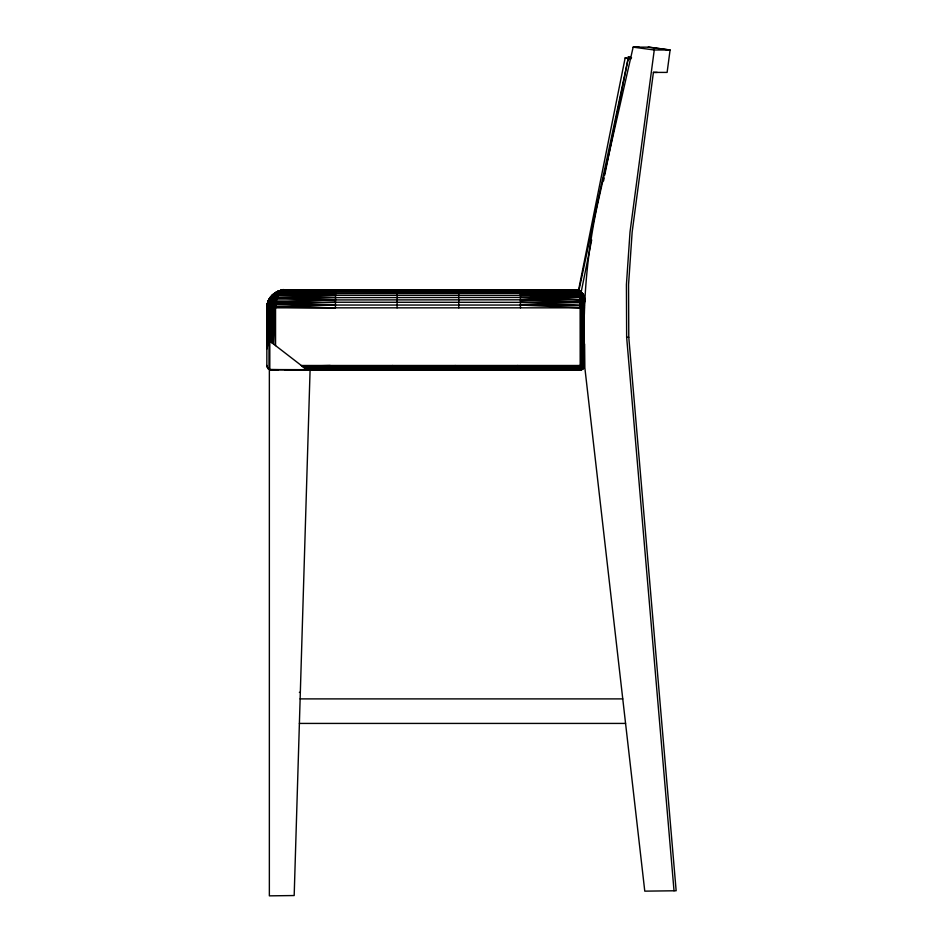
<?xml version="1.0" encoding="UTF-8"?>
<svg xmlns="http://www.w3.org/2000/svg" width="943" height="943" viewBox="0 0 943 943"><rect width="100%" height="100%" fill="white"/><g stroke="black" fill="none" stroke-linecap="round" stroke-linejoin="round"><path stroke-width="1.41" d="M580.57 291.587L575.595 290.079C580.358 289.984 584.554 294.216 584.53 298.955C584.636 294.181 580.334 289.984 575.595 290.079L284.715 290.079C275.226 289.866 266.621 298.294 266.975 307.831L266.845 348.969L268.048 343.771L269.521 341.991L269.521 369.562L270.358 369.833M397.086 307.831L397.144 290.303L577.081 290.409C583.34 290.809 585.45 298.212 584.271 303.575L584.33 367.487M455.186 365.495L455.163 369.88M517.683 365.495L517.624 369.88M520.135 290.079L335.625 290.303L335.402 307.831L266.857 307.076L266.845 365.495L267.765 368.194L269.521 369.562L392.689 369.939M273.623 344.112L274.036 307.831C274.095 300.935 276.641 291.081 284.715 290.079L335.625 290.303M271.855 342.745L272.562 307.831C272.48 300.452 276.228 290.668 284.703 290.079L271.619 295.76M279.022 291.01L284.715 290.079C275.91 290.326 270.983 299.945 271.183 307.831L270.346 341.59M269.179 341.991L269.946 307.831C269.804 300.133 274.543 291.682 282.605 290.267M266.857 307.076L267.729 302.349L273.364 294.369L277.902 291.599L282.134 290.279C273.647 291.422 266.739 299.167 267.364 307.831L267.199 346.081L266.975 307.831C266.61 298.448 275.309 289.89 284.703 290.079L274.861 293.061L270.276 297.41L277.478 291.682L284.715 290.079L272.386 294.982M584.53 300.004L583.517 298.342L580.157 297.387L277.207 297.67L272.397 296.573L270.181 298.99L268.095 305.921L268.012 343.865L268.873 307.831C268.731 299.933 274.095 291.481 282.287 290.267L276.617 292.024M268.048 343.771L268.873 307.831L269.179 340.682L268.896 342.427L268.873 307.831M310.117 368.961L294.181 895.544L269.356 895.85L269.356 314.243M283.077 290.303C276.959 293.638 275.733 301.489 275.556 307.831L275.556 345.609L274.036 307.831L275.568 307.076L335.402 305.049L580.181 305.06L520.442 302.349L276.028 302.196C273.576 299.591 265.03 304.023 269.014 299.544L271.926 298.884L276.511 299.968L580.169 299.78L580.935 301.984C586.994 305.874 585.721 294.192 580.122 295.371L335.484 295.277L278.397 294.982L275.297 294.086M267.223 304.2L270.37 303.54L335.402 305.049L275.592 306.204L272.562 307.831L271.207 342.25L271.183 307.831L269.957 341.295L269.946 307.831M274.036 307.831L272.574 343.311L272.562 307.831M392.665 365.495L392.689 369.88L580.051 369.939L582.644 369.09L584.271 365.495L301.336 365.495M584.059 366.874L303.717 367.334L584.035 367.511C581.536 371.554 578.766 369.68 580.181 365.495L580.122 295.371L578.99 291.045L575.595 290.079L578.519 290.574L579.58 291.022L576.456 290.126L581.902 292.695M582.75 293.686L584.177 296.632L583.953 365.495C582.75 370.375 578.943 372.473 581.678 365.495L581.678 307.831C581.218 302.302 584.177 291.705 576.256 290.114L581.395 292.389L584.46 298.448M583.941 297.493L581.029 292.236L576.102 290.114L520.182 290.303L520.359 295.277L580.912 296.055L582.02 294.947C582.963 291.752 578.483 290.668 576.208 290.114C584.636 291.363 582.126 302.019 582.361 307.831L582.361 365.495C579.073 373.628 582.031 369.962 582.986 365.495L583.564 295.784C582.809 292.66 579.379 290.409 576.208 290.114C583.693 292.259 580.098 302.349 580.947 307.831L580.947 365.495C578.837 371.825 582.798 370.505 583.517 365.495L583.517 305.485C583.281 301.89 585.202 291.906 578.99 292.082L335.555 292.012L280.224 290.798L273.894 294.782C261.506 304.754 281.438 286.448 284.703 290.079L279.211 290.963L281.969 290.303M266.845 347.071L266.975 307.831L269.333 303.54M657.236 72.411L653.381 72.399L667.114 72.411L670.096 49.979L654.265 49.979L630.007 232.096L626.423 284.621L626.647 337.276L674.021 890.781M653.416 72.399L632.152 232.096L628.557 284.621L628.781 337.276L676.155 890.758L644.776 891.147L584.813 367.487L584.601 344.006M584.33 314.432L584.354 314.325A594.338 592.287 -90 0 1 599.088 197.405L633.142 47.15L648.973 47.15L670.096 49.979M578.365 291.057L625.15 57.936L630.749 59.103M580.959 293.143L591.674 239.911M603.555 180.915L604.133 178.038M604.711 175.162L628.168 58.607L625.15 57.936M578.778 291.151L628.168 58.607M584.271 297.953L583.564 295.784L580.723 294.746L520.359 295.277L520.453 307.831M584.46 307.831L266.845 307.831L268.802 299.78L272.833 294.629M581.678 302.055L582.974 298.023M276.983 292.66L279.446 293.32L335.519 293.473L579.639 293.308L579.65 291.505L577.21 290.244L578.743 290.739M582.35 297.764L580.935 301.984L520.418 299.768M581.666 297.564L580.935 299.615L520.395 297.399L580.169 299.78M267.14 344.56L267.423 343.782M580.039 294.77L580.322 291.646M267.399 303.941L269.804 298.047L272.138 296.939L277.077 298.047L335.437 299.768L276.028 302.196M580.723 294.746L581.277 292.79L579.827 291.222L575.595 290.079L576.515 290.126M267.824 303.74L270.983 298.884M270.995 296.904L273.953 294.181M290.986 369.868L580.747 369.88L583.988 367.511M269.509 299.214L270.724 297.269M583.505 297.08L583.481 295.065L580.475 293.91L520.359 295.277L580.157 297.387L580.935 299.615L584.46 301.288M269.969 301.265L266.999 307.029L268.012 343.865M268.472 301.548L272.138 296.939M267.388 306.982L267.058 306.074L270.028 305.886L275.285 299.544L276.57 299.78L276.004 297.611L277.207 297.67M270.37 303.54L276.004 297.611M269.957 306.935L274.672 301.831L276.016 302.349L271.195 306.946M270.971 301.265L274.955 297.269L277.325 297.41L277.136 295.371L274.637 294.782M268.024 306.946L268.967 305.886M580.912 296.055L582.35 296.408L583.01 294.192L579.639 293.308M274.672 301.831L276.511 299.968M581.654 296.196L582.644 293.898L581.218 292.082M271.926 298.884L273.953 297.045L278.256 295.289L277.596 294.629L273.01 296.939M580.145 295.996L581.701 292.943L520.324 293.473L579.862 293.957M273.246 296.573L280.613 291.976L335.555 292.012L279.446 293.32M277.596 294.629L279.352 293.485L278.822 293.061M273.364 294.369L277.902 291.599L280.613 291.976M272.574 306.982L275.686 305.06L274.295 303.941M273.211 294.888L274.602 294.086M275.344 292.86L277.478 291.682M275.863 292.731L280.224 290.798L284.715 290.079L281.816 290.314M580.193 293.249L580.475 293.91M278.774 291.552L282.759 290.267M281.167 290.857L282.924 290.279L280.849 290.821M271.643 296.68L272.397 296.573M579.273 291.081L520.277 292.012L579.297 291.493L580.346 292.636M281.486 290.927L578.519 290.703M520.182 290.303L576.998 290.22M275.757 304.2L335.413 302.349M278.397 294.982L335.519 293.473M635.877 47.233L635.276 47.185L639.095 47.15M576.574 290.22L579.426 292.035M285.01 369.845L306.994 369.868L302.349 366.285L330.168 366.874L302.243 366.19L330.168 365.495L330.227 369.88L306.451 369.444L582.09 369.456M520.324 293.473L578.99 292.082L579.367 292.707M330.168 367.511L304.754 368.135L583.67 368.112M330.18 368.112L305.391 368.63L583.222 368.642M309.245 369.408L323.213 369.196M523.141 290.916L578.295 290.68M277.077 298.047L335.449 297.399L277.136 295.371M278.008 295.76L335.484 295.277M580.181 301.96L520.442 302.349L580.181 302.727L584.46 303.787M310.412 369.196L313.229 369.184M330.18 368.642L305.544 368.748L582.68 369.09M330.191 369.09L306.121 369.184L330.203 369.456L309.339 369.526M269.179 340.682L306.994 369.868L269.934 369.703L267.706 368.1L268.92 369.243M626.647 337.276L628.781 337.276M302.243 366.19L584.212 366.19M308.137 369.904L581.418 369.715M299.391 692.362L300.334 692.362M300.133 698.893L622.757 698.893M299.391 723.422L625.563 723.422M335.673 290.079L397.144 290.303M578.118 291.081L520.23 290.951L577.081 290.409L578.99 292.082M306.628 369.585L330.215 369.715L306.51 369.491M269.604 369.597L278.468 369.691M335.59 290.951L283.242 290.314L576.81 290.314L578.99 291.045M520.359 295.277L580.157 296.75L582.974 297.41L584.53 299.52M270.028 305.886L275.592 306.204M580.181 307.831L520.453 305.049L584.46 305.78M578.342 290.527L577.316 290.255M648.301 47.15L669.424 49.979M633.142 47.15L654.265 49.979M577.422 290.279L576.409 290.126L577.529 290.291M578.413 291.057L576.102 290.114L578.578 291.552M576.161 290.114L577.611 290.703M631.115 57.594L628.062 56.922L631.551 57.794M577.104 290.232L579.167 290.845M578.059 290.456L579.992 291.564M582.35 296.408L582.974 296.715M268.696 369.078L269.521 369.562L269.521 341.991M580.334 291.446L581.395 292.389M267.765 368.194L268.331 368.796M267.341 367.511L266.845 365.495M458.675 290.303L458.769 307.831M266.975 307.831L267.329 336.592M279.317 290.927L276.7 291.976L279.317 290.927"/></g></svg>
